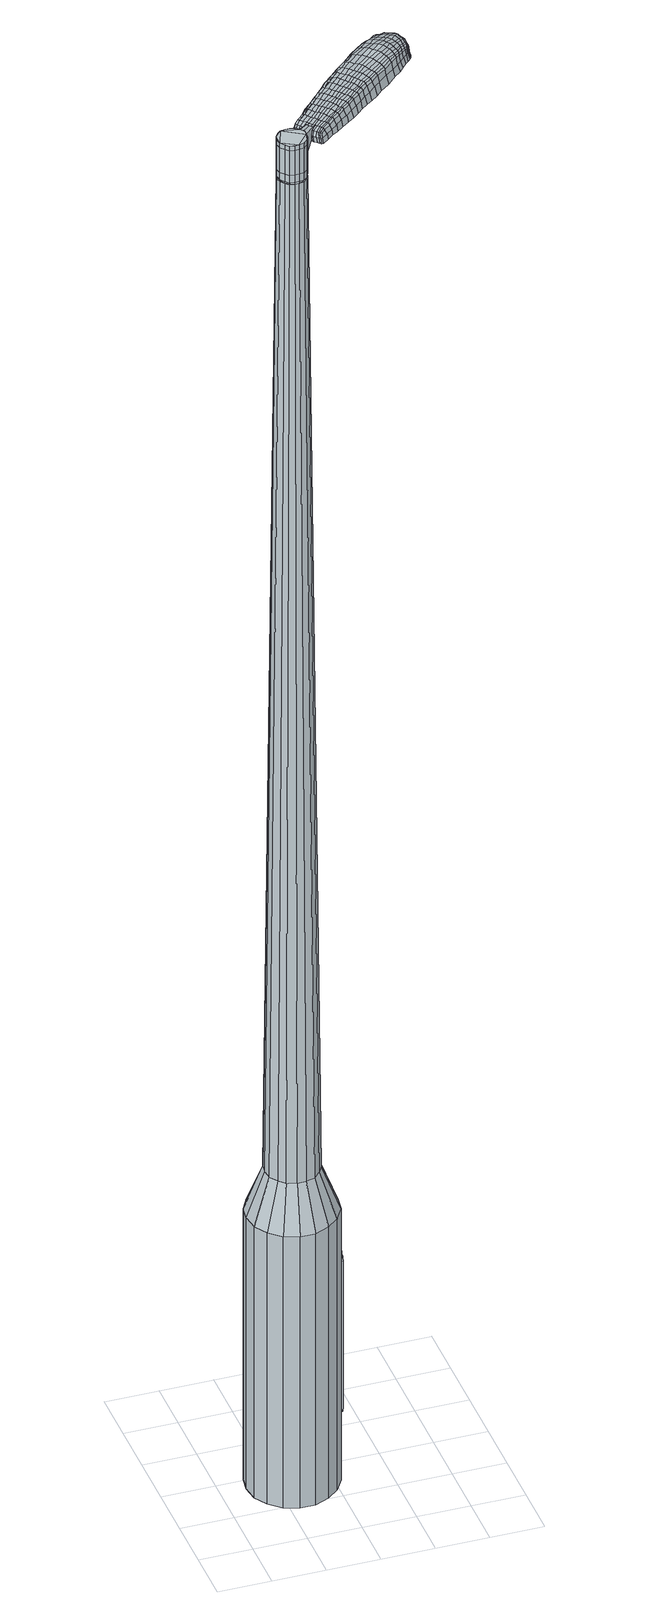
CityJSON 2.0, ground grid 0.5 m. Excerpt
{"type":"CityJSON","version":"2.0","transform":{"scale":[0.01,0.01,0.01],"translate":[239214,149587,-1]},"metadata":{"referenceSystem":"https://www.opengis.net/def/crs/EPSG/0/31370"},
"CityObjects":{
"object1":{"type":"GenericCityObject","attributes":{"cluster":972,"mean_distance_to_centroid":0.231,"new_centroid_x":239214.66,"new_centroid_y":149587.85,"mean_distance_to_camera":3.29,"H1":1.37,"H2":3.88,"Z_final":112.31,"cluster2":-1,"proj_x":239215.18,"proj_y":149588.46,"id_line":91493,"bearing_l":130.22,"distance":0.804,"orientation":"right","G_obj":40.22},"geometry":[{"type":"MultiSurface","lod":"2","boundaries":[[[0,1,2,3]],[[1,4,5,2]],[[4,6,7,5]],[[6,8,9,7]],[[8,10,11,9]],[[10,12,13,11]],[[12,14,15,13]],[[14,16,17,15]],[[16,18,19,17]],[[18,20,21,19]],[[20,22,23,21]],[[22,24,25,23]],[[24,26,27,25]],[[26,28,29,27]],[[28,30,31,29]],[[30,32,33,31]],[[32,34,35,33]],[[34,0,3,35]],[[36,37,38,39]],[[38,40,41,42]],[[41,43,42]],[[42,44,45,46]],[[45,47,46]],[[46,48,49,50]],[[49,51,50]],[[42,46,50,38]],[[50,52,39,38]],[[53,36,39]],[[2,5,7,35]],[[7,9,11,15]],[[11,13,15]],[[15,17,19,23]],[[19,21,23]],[[23,25,27,31]],[[27,29,31]],[[15,23,31,7]],[[31,33,35,7]],[[3,2,35]],[[1,0,54,55]],[[0,34,56,54]],[[34,32,57,56]],[[32,30,58,57]],[[30,28,59,58]],[[28,26,60,59]],[[26,24,61,60]],[[24,22,62,61]],[[22,20,63,62]],[[20,18,64,63]],[[18,16,65,64]],[[16,14,66,65]],[[14,12,67,66]],[[12,10,68,67]],[[10,8,69,68]],[[8,6,70,69]],[[6,4,71,70]],[[4,1,55,71]],[[55,54,72,73]],[[54,56,74,72]],[[56,57,75,74]],[[57,58,76,75]],[[58,59,77,76]],[[59,60,78,77]],[[60,61,79,78]],[[61,62,80,79]],[[62,63,81,80]],[[63,64,82,81]],[[64,65,83,82]],[[65,66,84,83]],[[66,67,85,84]],[[67,68,86,85]],[[68,69,87,86]],[[69,70,88,87]],[[70,71,89,88]],[[71,55,73,89]],[[90,91,92,93]],[[94,95,91,90]],[[75,96,95,94]],[[76,97,96,75]],[[98,99,97,76]],[[100,101,99,98]],[[102,103,101,100]],[[104,105,103,102]],[[106,107,105,104]],[[108,109,107,106]],[[110,111,109,108]],[[84,112,111,110]],[[85,113,112,84]],[[114,115,113,85]],[[116,117,115,114]],[[118,119,117,116]],[[89,120,119,118]],[[93,92,120,89]],[[121,122,123,124]],[[125,121,124,126]],[[127,125,126,128]],[[129,127,128,130]],[[131,129,130,132]],[[133,131,132,134]],[[135,133,134,136]],[[137,135,136,138]],[[139,137,138,140]],[[141,139,140,142]],[[143,141,142,144]],[[145,143,144,146]],[[147,145,146,148]],[[149,147,148,150]],[[151,149,150,152]],[[153,151,152,154]],[[73,72,90,93]],[[72,74,94,90]],[[74,75,94]],[[77,98,76]],[[77,78,100,98]],[[78,79,102,100]],[[79,80,104,102]],[[80,81,106,104]],[[81,82,108,106]],[[82,83,110,108]],[[83,84,110]],[[86,114,85]],[[86,87,116,114]],[[87,88,118,116]],[[88,89,118]],[[73,93,89]],[[155,156,92,91]],[[156,120,92]],[[157,119,120]],[[157,158,117,119]],[[158,159,115,117]],[[159,113,115]],[[160,111,112]],[[160,161,109,111]],[[161,162,107,109]],[[162,163,105,107]],[[163,164,103,105]],[[164,165,101,103]],[[165,166,99,101]],[[166,97,99]],[[167,95,96]],[[167,155,91,95]],[[39,52,153,168]],[[156,155,169,154]],[[53,39,168,122]],[[155,167,123,169]],[[36,53,122,121]],[[167,96,124,123]],[[37,36,121,125]],[[96,97,126,124]],[[38,37,125,127]],[[97,166,128,126]],[[40,38,127,129]],[[166,165,130,128]],[[41,40,129,131]],[[165,164,132,130]],[[43,41,131,133]],[[164,163,134,132]],[[42,43,133,135]],[[163,162,136,134]],[[44,42,135,137]],[[162,161,138,136]],[[45,44,137,139]],[[161,160,140,138]],[[47,45,139,141]],[[160,112,142,140]],[[46,47,141,143]],[[112,113,144,142]],[[48,46,143,145]],[[113,159,146,144]],[[49,48,145,147]],[[159,158,148,146]],[[51,49,147,149]],[[158,157,150,148]],[[50,51,149,151]],[[157,120,152,150]],[[52,50,151,153]],[[120,156,154,152]],[[153,154,170,171]],[[154,169,172,170]],[[169,123,173,172]],[[123,122,174,173]],[[122,168,175,174]],[[168,153,171,175]],[[176,177,178,179]],[[180,176,179,181]],[[176,180,182,183]],[[177,176,183,184]],[[185,186,187,188]],[[189,185,188,190]],[[185,189,191,192]],[[186,185,192,193]],[[194,195,196,197]],[[198,194,197,199]],[[194,198,200,201]],[[195,194,201,202]],[[203,204,205,206]],[[207,203,206,208]],[[203,207,209,210]],[[204,203,210,211]],[[212,213,214,215]],[[216,212,215,217]],[[212,216,218,219]],[[213,212,219,220]],[[221,222,223,224]],[[225,221,224,226]],[[221,225,227,228]],[[222,221,228,229]],[[230,231,232,233]],[[222,230,233,223]],[[230,222,229,234]],[[231,230,234,235]],[[236,237,238,239]],[[231,236,239,232]],[[236,231,235,240]],[[237,236,240,241]],[[242,180,181,243]],[[237,242,243,238]],[[242,237,241,244]],[[180,242,244,182]],[[245,246,247,248]],[[249,245,248,250]],[[245,249,251,252]],[[246,245,252,253]],[[254,255,256,257]],[[246,254,257,247]],[[254,246,253,258]],[[255,254,258,259]],[[260,261,262,263]],[[255,260,263,256]],[[260,255,259,264]],[[261,260,264,265]],[[266,267,268,269]],[[261,266,269,262]],[[266,261,265,270]],[[267,266,270,271]],[[272,177,184,273]],[[267,272,273,268]],[[272,267,271,274]],[[177,272,274,178]],[[275,276,277,278]],[[279,275,278,280]],[[275,279,281,282]],[[276,275,282,283]],[[284,285,286,287]],[[276,284,287,277]],[[284,276,283,288]],[[285,284,288,289]],[[290,291,292,293]],[[285,290,293,286]],[[290,285,289,294]],[[291,290,294,295]],[[296,189,190,297]],[[291,296,297,292]],[[296,291,295,298]],[[189,296,298,191]],[[299,300,301,302]],[[303,299,302,304]],[[299,303,305,306]],[[300,299,306,307]],[[308,309,310,311]],[[300,308,311,301]],[[308,300,307,312]],[[309,308,312,313]],[[314,315,316,317]],[[309,314,317,310]],[[314,309,313,318]],[[315,314,318,319]],[[320,321,322,323]],[[315,320,323,316]],[[320,315,319,324]],[[321,320,324,325]],[[326,186,193,327]],[[321,326,327,322]],[[326,321,325,328]],[[186,326,328,187]],[[329,215,214,330]],[[331,329,330,332]],[[329,331,333,334]],[[215,329,334,217]],[[335,331,332,336]],[[337,335,336,338]],[[335,337,339,340]],[[331,335,340,333]],[[341,337,338,342]],[[343,341,342,344]],[[341,343,345,346]],[[337,341,346,339]],[[347,343,344,348]],[[349,347,348,350]],[[347,349,351,352]],[[343,347,352,345]],[[353,349,350,354]],[[204,353,354,205]],[[353,204,211,355]],[[349,353,355,351]],[[356,357,202,201]],[[358,356,201,200]],[[356,358,359,360]],[[357,356,360,361]],[[362,363,361,360]],[[364,362,360,359]],[[362,364,365,366]],[[363,362,366,367]],[[368,369,367,366]],[[370,368,366,365]],[[368,370,371,372]],[[369,368,372,373]],[[374,375,373,372]],[[376,374,372,371]],[[374,376,209,207]],[[375,374,207,208]],[[377,378,379,380]],[[279,377,380,281]],[[377,279,280,381]],[[378,377,381,382]],[[383,198,199,384]],[[378,383,384,379]],[[383,378,382,385]],[[198,383,385,200]],[[386,387,388,389]],[[225,386,389,227]],[[386,225,226,390]],[[387,386,390,391]],[[392,393,394,395]],[[387,392,395,388]],[[392,387,391,396]],[[393,392,396,397]],[[398,195,202,399]],[[393,398,399,394]],[[398,393,397,400]],[[195,398,400,196]],[[401,402,403,404]],[[183,401,404,184]],[[401,183,182,405]],[[402,401,405,406]],[[407,408,409,410]],[[402,407,410,403]],[[407,402,406,411]],[[408,407,411,412]],[[413,206,205,414]],[[408,413,414,409]],[[413,408,412,415]],[[206,413,415,208]],[[416,417,418,419]],[[188,416,419,190]],[[416,188,187,420]],[[417,416,420,421]],[[422,210,209,423]],[[417,422,423,418]],[[422,417,421,424]],[[210,422,424,211]],[[425,426,427,428]],[[303,425,428,305]],[[425,303,304,429]],[[426,425,429,430]],[[431,216,217,432]],[[426,431,432,427]],[[431,426,430,433]],[[216,431,433,218]],[[434,435,436,437]],[[249,434,437,251]],[[434,249,250,438]],[[435,434,438,439]],[[440,441,442,443]],[[435,440,443,436]],[[440,435,439,444]],[[441,440,444,445]],[[446,213,220,447]],[[441,446,447,442]],[[446,441,445,448]],[[213,446,448,214]],[[449,450,439,438]],[[248,449,438,250]],[[449,248,247,451]],[[450,449,451,452]],[[453,454,445,444]],[[450,453,444,439]],[[453,450,452,455]],[[454,453,455,456]],[[457,330,214,448]],[[454,457,448,445]],[[457,454,456,458]],[[330,457,458,332]],[[459,460,461,462]],[[306,459,462,307]],[[459,306,305,428]],[[460,459,428,427]],[[463,334,333,464]],[[460,463,464,461]],[[463,460,427,432]],[[334,463,432,217]],[[465,466,452,451]],[[257,465,451,247]],[[465,257,256,467]],[[466,465,467,468]],[[469,470,456,455]],[[466,469,455,452]],[[469,466,468,471]],[[470,469,471,472]],[[473,336,332,458]],[[470,473,458,456]],[[473,470,472,474]],[[336,473,474,338]],[[475,476,477,478]],[[312,475,478,313]],[[475,312,307,462]],[[476,475,462,461]],[[479,340,339,480]],[[476,479,480,477]],[[479,476,461,464]],[[340,479,464,333]],[[481,482,468,467]],[[263,481,467,256]],[[481,263,262,483]],[[482,481,483,484]],[[485,486,472,471]],[[482,485,471,468]],[[485,482,484,487]],[[486,485,487,488]],[[489,342,338,474]],[[486,489,474,472]],[[489,486,488,490]],[[342,489,490,344]],[[491,492,493,494]],[[318,491,494,319]],[[491,318,313,478]],[[492,491,478,477]],[[495,346,345,496]],[[492,495,496,493]],[[495,492,477,480]],[[346,495,480,339]],[[497,498,484,483]],[[269,497,483,262]],[[497,269,268,499]],[[498,497,499,500]],[[501,502,488,487]],[[498,501,487,484]],[[501,498,500,503]],[[502,501,503,504]],[[505,348,344,490]],[[502,505,490,488]],[[505,502,504,506]],[[348,505,506,350]],[[507,508,509,510]],[[324,507,510,325]],[[507,324,319,494]],[[508,507,494,493]],[[511,352,351,512]],[[508,511,512,509]],[[511,508,493,496]],[[352,511,496,345]],[[513,514,500,499]],[[273,513,499,268]],[[513,273,184,404]],[[514,513,404,403]],[[515,516,504,503]],[[514,515,503,500]],[[515,514,403,410]],[[516,515,410,409]],[[517,354,350,506]],[[516,517,506,504]],[[517,516,409,414]],[[354,517,414,205]],[[518,519,421,420]],[[328,518,420,187]],[[518,328,325,510]],[[519,518,510,509]],[[520,355,211,424]],[[519,520,424,421]],[[520,519,509,512]],[[355,520,512,351]],[[521,522,382,381]],[[278,521,381,280]],[[521,278,277,523]],[[522,521,523,524]],[[525,358,200,385]],[[522,525,385,382]],[[525,522,524,526]],[[358,525,526,359]],[[527,528,529,530]],[[228,527,530,229]],[[527,228,227,389]],[[528,527,389,388]],[[531,532,533,534]],[[528,531,534,529]],[[531,528,388,395]],[[532,531,395,394]],[[535,357,361,536]],[[532,535,536,533]],[[535,532,394,399]],[[357,535,399,202]],[[537,538,524,523]],[[287,537,523,277]],[[537,287,286,539]],[[538,537,539,540]],[[541,364,359,526]],[[538,541,526,524]],[[541,538,540,542]],[[364,541,542,365]],[[543,544,545,546]],[[234,543,546,235]],[[543,234,229,530]],[[544,543,530,529]],[[547,548,549,550]],[[544,547,550,545]],[[547,544,529,534]],[[548,547,534,533]],[[551,363,367,552]],[[548,551,552,549]],[[551,548,533,536]],[[363,551,536,361]],[[553,554,540,539]],[[293,553,539,286]],[[553,293,292,555]],[[554,553,555,556]],[[557,370,365,542]],[[554,557,542,540]],[[557,554,556,558]],[[370,557,558,371]],[[559,560,561,562]],[[240,559,562,241]],[[559,240,235,546]],[[560,559,546,545]],[[563,564,565,566]],[[560,563,566,561]],[[563,560,545,550]],[[564,563,550,549]],[[567,369,373,568]],[[564,567,568,565]],[[567,564,549,552]],[[369,567,552,367]],[[569,570,556,555]],[[297,569,555,292]],[[569,297,190,419]],[[570,569,419,418]],[[571,376,371,558]],[[570,571,558,556]],[[571,570,418,423]],[[376,571,423,209]],[[572,573,406,405]],[[244,572,405,182]],[[572,244,241,562]],[[573,572,562,561]],[[574,575,412,411]],[[573,574,411,406]],[[574,573,561,566]],[[575,574,566,565]],[[576,375,208,415]],[[575,576,415,412]],[[576,575,565,568]],[[375,576,568,373]],[[577,578,579,580]],[[580,579,581,582]],[[583,581,579,584]],[[584,579,578,585]],[[586,587,588,589]],[[589,588,590,591]],[[592,590,588,593]],[[593,588,587,594]],[[595,596,597,598]],[[598,597,599,600]],[[601,599,597,602]],[[602,597,596,603]],[[604,605,606,607]],[[607,606,608,609]],[[610,608,606,611]],[[611,606,605,612]],[[613,614,615,616]],[[616,615,617,618]],[[619,617,615,620]],[[620,615,614,621]],[[622,623,624,625]],[[625,624,626,627]],[[628,626,624,629]],[[629,624,623,630]],[[631,632,633,634]],[[634,633,623,622]],[[630,623,633,635]],[[635,633,632,636]],[[637,638,639,640]],[[640,639,632,631]],[[636,632,639,641]],[[641,639,638,642]],[[582,581,643,644]],[[644,643,638,637]],[[642,638,643,645]],[[645,643,581,583]],[[646,647,648,649]],[[649,648,650,651]],[[652,650,648,653]],[[653,648,647,654]],[[655,656,657,658]],[[658,657,647,646]],[[654,647,657,659]],[[659,657,656,660]],[[661,662,663,664]],[[664,663,656,655]],[[660,656,663,665]],[[665,663,662,666]],[[667,668,669,670]],[[670,669,662,661]],[[666,662,669,671]],[[671,669,668,672]],[[585,578,673,674]],[[674,673,668,667]],[[672,668,673,675]],[[675,673,578,577]],[[676,677,678,679]],[[679,678,680,681]],[[682,680,678,683]],[[683,678,677,684]],[[685,686,687,688]],[[688,687,677,676]],[[684,677,687,689]],[[689,687,686,690]],[[691,692,693,694]],[[694,693,686,685]],[[690,686,693,695]],[[695,693,692,696]],[[591,590,697,698]],[[698,697,692,691]],[[696,692,697,699]],[[699,697,590,592]],[[700,701,702,703]],[[703,702,704,705]],[[706,704,702,707]],[[707,702,701,708]],[[709,710,711,712]],[[712,711,701,700]],[[708,701,711,713]],[[713,711,710,714]],[[715,716,717,718]],[[718,717,710,709]],[[714,710,717,719]],[[719,717,716,720]],[[721,722,723,724]],[[724,723,716,715]],[[720,716,723,725]],[[725,723,722,726]],[[594,587,727,728]],[[728,727,722,721]],[[726,722,727,729]],[[729,727,587,586]],[[613,616,730,731]],[[731,730,732,733]],[[734,732,730,735]],[[735,730,616,618]],[[733,732,736,737]],[[737,736,738,739]],[[740,738,736,741]],[[741,736,732,734]],[[739,738,742,743]],[[743,742,744,745]],[[746,744,742,747]],[[747,742,738,740]],[[745,744,748,749]],[[749,748,750,751]],[[752,750,748,753]],[[753,748,744,746]],[[751,750,754,755]],[[755,754,605,604]],[[612,605,754,756]],[[756,754,750,752]],[[603,757,758,602]],[[602,758,759,601]],[[760,759,758,761]],[[761,758,757,762]],[[762,763,764,761]],[[761,764,765,760]],[[766,765,764,767]],[[767,764,763,768]],[[768,769,770,767]],[[767,770,771,766]],[[772,771,770,773]],[[773,770,769,774]],[[774,775,776,773]],[[773,776,777,772]],[[610,777,776,608]],[[608,776,775,609]],[[778,779,780,781]],[[781,780,680,682]],[[681,680,780,782]],[[782,780,779,783]],[[600,599,784,785]],[[785,784,779,778]],[[783,779,784,786]],[[786,784,599,601]],[[787,788,789,790]],[[790,789,626,628]],[[627,626,789,791]],[[791,789,788,792]],[[793,794,795,796]],[[796,795,788,787]],[[792,788,795,797]],[[797,795,794,798]],[[603,596,799,800]],[[800,799,794,793]],[[798,794,799,801]],[[801,799,596,595]],[[802,803,804,805]],[[805,804,584,585]],[[583,584,804,806]],[[806,804,803,807]],[[808,809,810,811]],[[811,810,803,802]],[[807,803,810,812]],[[812,810,809,813]],[[604,607,814,815]],[[815,814,809,808]],[[813,809,814,816]],[[816,814,607,609]],[[817,818,819,820]],[[820,819,589,591]],[[586,589,819,821]],[[821,819,818,822]],[[610,611,823,824]],[[824,823,818,817]],[[822,818,823,825]],[[825,823,611,612]],[[826,827,828,829]],[[829,828,704,706]],[[705,704,828,830]],[[830,828,827,831]],[[618,617,832,833]],[[833,832,827,826]],[[831,827,832,834]],[[834,832,617,619]],[[835,836,650,837]],[[837,650,652]],[[651,650,838]],[[838,650,836,839]],[[840,841,842,843]],[[843,842,836,835]],[[839,836,842,844]],[[844,842,841,845]],[[621,614,846,847]],[[847,846,841,840]],[[845,841,846,848]],[[848,846,614,613]],[[839,849,850,838]],[[838,850,649,651]],[[646,649,850,851]],[[851,850,849,852]],[[845,853,854,844]],[[844,854,849,839]],[[852,849,854,855]],[[855,854,853,856]],[[613,731,171,848]],[[848,171,853,845]],[[856,853,171,857]],[[857,171,731,733]],[[858,859,860,861]],[[861,860,707,708]],[[706,707,860,829]],[[829,860,859,826]],[[734,735,862,863]],[[863,862,859,858]],[[826,859,862,833]],[[833,862,735,618]],[[852,864,865,851]],[[851,865,658,646]],[[655,658,865,866]],[[866,865,864,867]],[[856,868,869,855]],[[855,869,864,852]],[[867,864,869,870]],[[870,869,868,871]],[[733,737,872,857]],[[857,872,868,856]],[[871,868,872,873]],[[873,872,737,739]],[[874,875,876,877]],[[877,876,713,714]],[[708,713,876,861]],[[861,876,875,858]],[[740,741,878,879]],[[879,878,875,874]],[[858,875,878,863]],[[863,878,741,734]],[[867,880,881,866]],[[866,881,664,655]],[[661,664,881,882]],[[882,881,880,883]],[[871,884,885,870]],[[870,885,880,867]],[[883,880,885,886]],[[886,885,884,887]],[[739,743,888,873]],[[873,888,884,871]],[[887,884,888,889]],[[889,888,743,745]],[[890,891,892,893]],[[893,892,719,720]],[[714,719,892,877]],[[877,892,891,874]],[[746,747,894,895]],[[895,894,891,890]],[[874,891,894,879]],[[879,894,747,740]],[[883,896,897,882]],[[882,897,670,661]],[[667,670,897,898]],[[898,897,896,899]],[[887,900,901,886]],[[886,901,896,883]],[[899,896,901,902]],[[902,901,900,903]],[[745,749,904,889]],[[889,904,900,887]],[[903,900,904,905]],[[905,904,749,751]],[[906,907,908,909]],[[909,908,725,726]],[[720,725,908,893]],[[893,908,907,890]],[[752,753,910,911]],[[911,910,907,906]],[[890,907,910,895]],[[895,910,753,746]],[[899,912,913,898]],[[898,913,674,667]],[[585,674,913,805]],[[805,913,912,802]],[[903,914,915,902]],[[902,915,912,899]],[[802,912,915,811]],[[811,915,914,808]],[[751,755,916,905]],[[905,916,914,903]],[[808,914,916,815]],[[815,916,755,604]],[[822,917,918,821]],[[821,918,729,586]],[[726,729,918,909]],[[909,918,917,906]],[[612,756,919,825]],[[825,919,917,822]],[[906,917,919,911]],[[911,919,756,752]],[[783,920,921,782]],[[782,921,679,681]],[[676,679,921,922]],[[922,921,920,923]],[[601,759,924,786]],[[786,924,920,783]],[[923,920,924,925]],[[925,924,759,760]],[[926,927,928,929]],[[929,928,629,630]],[[628,629,928,790]],[[790,928,927,787]],[[930,931,932,933]],[[933,932,927,926]],[[787,927,932,796]],[[796,932,931,793]],[[762,757,934,935]],[[935,934,931,930]],[[793,931,934,800]],[[800,934,757,603]],[[923,936,937,922]],[[922,937,688,676]],[[685,688,937,938]],[[938,937,936,939]],[[760,765,940,925]],[[925,940,936,923]],[[939,936,940,941]],[[941,940,765,766]],[[942,943,944,945]],[[945,944,635,636]],[[630,635,944,929]],[[929,944,943,926]],[[946,947,948,949]],[[949,948,943,942]],[[926,943,948,933]],[[933,948,947,930]],[[768,763,950,951]],[[951,950,947,946]],[[930,947,950,935]],[[935,950,763,762]],[[939,952,953,938]],[[938,953,694,685]],[[691,694,953,954]],[[954,953,952,955]],[[766,771,956,941]],[[941,956,952,939]],[[955,952,956,957]],[[957,956,771,772]],[[958,959,960,961]],[[961,960,641,642]],[[636,641,960,945]],[[945,960,959,942]],[[962,963,964,965]],[[965,964,959,958]],[[942,959,964,949]],[[949,964,963,946]],[[774,769,966,967]],[[967,966,963,962]],[[946,963,966,951]],[[951,966,769,768]],[[955,968,969,954]],[[954,969,698,691]],[[591,698,969,820]],[[820,969,968,817]],[[772,777,970,957]],[[957,970,968,955]],[[817,968,970,824]],[[824,970,777,610]],[[807,971,972,806]],[[806,972,645,583]],[[642,645,972,961]],[[961,972,971,958]],[[813,973,974,812]],[[812,974,971,807]],[[958,971,974,965]],[[965,974,973,962]],[[609,775,975,816]],[[816,975,973,813]],[[962,973,975,967]],[[967,975,775,774]],[[577,580,179,178]],[[580,582,181,179]],[[592,593,192,191]],[[593,594,193,192]],[[595,598,197,196]],[[598,600,199,197]],[[619,620,219,218]],[[620,621,220,219]],[[622,625,224,223]],[[625,627,226,224]],[[631,634,233,232]],[[634,622,223,233]],[[637,640,239,238]],[[640,631,232,239]],[[582,644,243,181]],[[644,637,238,243]],[[652,653,252,251]],[[653,654,253,252]],[[654,659,258,253]],[[659,660,259,258]],[[660,665,264,259]],[[665,666,265,264]],[[666,671,270,265]],[[671,672,271,270]],[[672,675,274,271]],[[675,577,178,274]],[[682,683,282,281]],[[683,684,283,282]],[[684,689,288,283]],[[689,690,289,288]],[[690,695,294,289]],[[695,696,295,294]],[[696,699,298,295]],[[699,592,191,298]],[[700,703,302,301]],[[703,705,304,302]],[[709,712,311,310]],[[712,700,301,311]],[[715,718,317,316]],[[718,709,310,317]],[[721,724,323,322]],[[724,715,316,323]],[[594,728,327,193]],[[728,721,322,327]],[[778,781,380,379]],[[781,682,281,380]],[[600,785,384,199]],[[785,778,379,384]],[[627,791,390,226]],[[791,792,391,390]],[[792,797,396,391]],[[797,798,397,396]],[[798,801,400,397]],[[801,595,196,400]],[[705,830,429,304]],[[830,831,430,429]],[[831,834,433,430]],[[834,619,218,433]],[[835,837,437,436]],[[837,652,251,437]],[[840,843,443,442]],[[843,835,436,443]],[[621,847,447,220]],[[847,840,442,447]],[[976,977,978,979]],[[980,981,979,978]],[[982,983,984,985]],[[986,987,988,989]],[[977,990,991,978]],[[992,980,978,991]],[[993,982,985,994]],[[995,996,987,986]],[[990,997,998,991]],[[998,999,992,991]],[[1000,993,994,1001]],[[1002,996,995,1003]],[[997,1004,1005,998]],[[1005,1006,999,998]],[[1007,1000,1001,1008]],[[1009,1002,1003,1010]],[[1011,1012,1013,1014]],[[1015,1016,1012,1011]],[[1015,1017,1018,1016]],[[1017,1019,1020,1018]],[[1021,1022,1023,1024]],[[1025,1026,1022,1021]],[[1027,1028,1026,1025]],[[1029,1030,1028,1027]],[[1024,1013,1012,1021]],[[1021,1012,1016,1025]],[[1016,1018,1027,1025]],[[1018,1020,1029,1027]],[[985,984,981,980]],[[994,985,980,992]],[[999,1001,994,992]],[[1006,1008,1001,999]],[[986,989,983,982]],[[995,986,982,993]],[[1003,995,993,1000]],[[1010,1003,1000,1007]],[[987,1011,1014,988]],[[996,1015,1011,987]],[[1017,1015,996,1002]],[[1019,1017,1002,1009]],[[1031,1032,1033,1034]],[[1033,1035,1036,1037]],[[1033,1037,1038,1039]],[[1033,1039,1034]],[[1040,1031,1034,1041]],[[1042,1041,1034,1043]],[[1044,1043,1034]],[[1045,1033,1032,1046]],[[1047,1045,1046,1048]],[[1049,1047,1048,1050]],[[1051,1049,1050,1052]],[[1053,1051,1052,1054]],[[1054,1055,1056,1057]],[[1054,1057,1058,1059]],[[1054,1059,1060,1061]],[[1060,1062,1063,1064]],[[1060,1064,1065,1066]],[[1060,1066,1061]],[[1054,1061,1053]],[[1067,1068,1032,1031]],[[1069,1070,1035,1033]],[[1071,1072,1044,1034]],[[1068,1073,1046,1032]],[[1074,1069,1033,1045]],[[1073,1075,1048,1046]],[[1076,1074,1045,1047]],[[1075,1077,1050,1048]],[[1078,1076,1047,1049]],[[1077,1079,1052,1050]],[[1080,1078,1049,1051]],[[1079,1081,1054,1052]],[[1082,1080,1051,1053]],[[1081,1083,1055,1054]],[[1084,1085,1062,1060]],[[1086,1082,1053,1061]],[[1056,1055,1083,1087]],[[1057,1056,1087,1088]],[[1058,1057,1088,1089]],[[1059,1058,1089,1090]],[[1060,1059,1090,1084]],[[1091,1067,1031,1040]],[[1092,1091,1040,1041]],[[1093,1092,1041,1042]],[[1094,1093,1042,1043]],[[1072,1094,1043,1044]],[[1036,1035,1070,1095]],[[1063,1062,1085,1096]],[[1037,1036,1095,1097]],[[1038,1037,1097,1098]],[[1039,1038,1098,1099]],[[1034,1039,1099,1071]],[[1064,1063,1096,1100]],[[1065,1064,1100,1101]],[[1066,1065,1101,1102]],[[1061,1066,1102,1086]]]}]}
},
"vertices":[
[98,114,384],[106,102,384],[106,102,96],[98,114,96],[108,87,384],[108,87,96],[106,73,384],[106,73,96],[98,60,384],[98,60,96],[87,51,384],[87,51,96],[73,45,384],[73,45,96],[59,45,384],[59,45,96],[45,50,384],[45,50,96],[34,60,384],[34,60,96],[26,72,384],[26,72,96],[24,87,384],[24,87,96],[26,101,384],[26,101,96],[33,114,384],[33,114,96],[45,124,384],[45,124,96],[58,129,384],[58,129,96],[73,129,384],[73,129,96],[87,124,384],[87,124,96],[68,100,1524],[64,100,1524],[59,99,1524],[76,96,1524],[56,96,1524],[53,92,1524],[53,82,1524],[52,87,1524],[56,78,1524],[59,75,1524],[68,74,1524],[64,74,1524],[73,75,1524],[76,78,1524],[79,87,1524],[79,83,1524],[79,92,1524],[73,99,1524],[85,103,429],[90,96,429],[78,109,429],[70,112,429],[61,112,429],[53,109,429],[47,103,429],[42,96,429],[41,87,429],[42,78,429],[47,71,429],[53,65,429],[62,62,429],[70,62,429],[79,65,429],[85,71,429],[90,79,429],[91,87,429],[76,96,1483],[79,92,1483],[73,99,1483],[68,100,1483],[64,100,1483],[59,99,1483],[56,96,1483],[53,92,1483],[52,87,1483],[53,82,1483],[56,78,1483],[59,75,1483],[64,74,1483],[68,74,1483],[73,75,1483],[76,78,1483],[79,83,1483],[79,87,1483],[76,95,1483],[76,95,1485],[78,92,1485],[78,92,1483],[72,98,1483],[72,98,1485],[68,100,1485],[64,100,1485],[59,98,1483],[59,98,1485],[56,95,1483],[56,95,1485],[54,91,1483],[54,91,1485],[53,87,1483],[53,87,1485],[54,83,1483],[54,83,1485],[56,79,1483],[56,79,1485],[60,76,1483],[60,76,1485],[64,74,1485],[68,74,1485],[72,76,1483],[72,76,1485],[76,79,1483],[76,79,1485],[78,83,1483],[78,83,1485],[79,87,1485],[68,100,1519],[73,99,1519],[73,99,1493],[68,100,1493],[64,100,1519],[64,100,1493],[59,99,1519],[59,99,1493],[56,96,1519],[56,96,1493],[53,92,1519],[53,92,1493],[52,87,1519],[52,87,1493],[53,82,1519],[53,82,1493],[56,78,1519],[56,78,1493],[59,75,1519],[59,75,1493],[64,74,1519],[64,74,1493],[68,74,1519],[68,74,1493],[73,75,1519],[73,75,1493],[76,78,1519],[76,78,1493],[79,83,1519],[79,83,1493],[79,87,1519],[79,87,1493],[79,92,1519],[79,92,1493],[76,96,1485],[79,92,1485],[79,83,1485],[76,78,1485],[73,75,1485],[59,75,1485],[56,78,1485],[53,82,1485],[52,87,1485],[53,92,1485],[56,96,1485],[59,99,1485],[73,99,1485],[76,96,1519],[76,96,1493],[93,105,1513],[93,105,1518],[90,108,1513],[88,110,1513],[88,110,1518],[90,108,1518],[160,141,1519],[154,136,1518],[156,136,1509],[162,140,1510],[166,146,1519],[168,146,1510],[165,147,1526],[158,141,1525],[152,137,1525],[135,170,1519],[130,166,1518],[130,164,1525],[135,169,1525],[141,176,1519],[142,174,1526],[141,178,1510],[135,172,1510],[130,168,1509],[202,204,1519],[205,201,1519],[205,202,1513],[203,205,1513],[199,207,1519],[200,207,1513],[198,206,1524],[201,203,1524],[203,200,1524],[146,156,1530],[140,152,1529],[142,149,1529],[148,154,1530],[153,162,1531],[155,160,1531],[150,165,1530],[143,159,1530],[138,154,1529],[84,104,1512],[86,102,1512],[87,103,1517],[85,105,1517],[82,106,1512],[83,107,1517],[83,107,1506],[85,105,1506],[87,103,1506],[204,180,1519],[202,178,1519],[203,177,1512],[206,180,1512],[205,182,1518],[207,182,1512],[204,182,1522],[203,181,1523],[201,178,1524],[198,174,1519],[194,170,1519],[196,170,1512],[200,174,1512],[197,175,1524],[193,171,1525],[190,166,1519],[184,161,1519],[186,161,1511],[192,166,1511],[189,167,1526],[183,162,1526],[175,154,1519],[177,153,1510],[174,154,1526],[101,96,1513],[107,101,1513],[105,101,1518],[99,97,1517],[96,93,1512],[96,94,1516],[97,93,1506],[102,96,1507],[108,101,1507],[113,105,1514],[119,110,1515],[117,110,1520],[111,106,1519],[114,105,1507],[120,110,1507],[125,114,1515],[131,119,1516],[129,119,1522],[123,115,1521],[127,114,1508],[133,118,1508],[137,123,1517],[143,128,1517],[141,128,1524],[135,124,1523],[139,123,1508],[144,127,1509],[148,132,1518],[147,133,1524],[150,132,1509],[182,208,1519],[179,206,1519],[179,205,1524],[182,207,1523],[184,209,1518],[184,208,1522],[184,210,1512],[181,209,1512],[179,208,1512],[175,203,1519],[170,200,1519],[171,199,1525],[175,202,1524],[175,205,1512],[170,202,1512],[165,196,1519],[159,191,1519],[159,190,1526],[166,195,1526],[165,198,1511],[159,193,1511],[150,184,1519],[151,182,1526],[150,186,1510],[81,120,1513],[87,125,1513],[87,126,1507],[81,121,1507],[77,115,1512],[77,117,1506],[79,116,1516],[81,118,1517],[87,123,1518],[92,130,1514],[98,135,1515],[98,137,1507],[92,132,1507],[92,129,1519],[98,134,1520],[103,140,1515],[108,145,1516],[108,147,1508],[103,142,1508],[103,139,1521],[109,144,1522],[114,151,1517],[119,156,1517],[119,158,1509],[114,152,1508],[114,149,1523],[119,154,1524],[124,161,1518],[124,163,1509],[125,159,1524],[89,108,1519],[91,106,1519],[95,113,1520],[97,111,1520],[93,115,1520],[88,111,1519],[101,118,1522],[102,116,1522],[106,123,1523],[108,121,1523],[104,125,1523],[99,120,1521],[112,128,1524],[114,126,1524],[118,132,1525],[120,130,1525],[116,135,1525],[110,130,1524],[123,137,1526],[125,135,1526],[129,142,1527],[131,140,1527],[127,145,1527],[121,140,1526],[135,147,1528],[137,144,1528],[132,150,1528],[199,201,1527],[201,199,1527],[196,204,1526],[192,201,1527],[195,198,1528],[198,196,1528],[190,194,1529],[193,191,1529],[187,197,1528],[182,192,1530],[185,190,1530],[187,187,1530],[179,185,1531],[182,182,1531],[176,188,1530],[169,182,1531],[172,179,1531],[175,176,1531],[163,171,1531],[165,168,1531],[160,174,1531],[186,210,1518],[189,209,1519],[189,211,1513],[186,211,1513],[186,208,1523],[188,208,1523],[194,208,1519],[194,209,1513],[193,207,1524],[206,184,1518],[207,187,1518],[206,186,1523],[205,184,1523],[208,184,1513],[208,187,1513],[208,191,1519],[207,194,1519],[206,194,1524],[206,190,1523],[209,191,1513],[208,195,1513],[206,198,1519],[205,197,1524],[207,199,1513],[157,142,1528],[156,144,1528],[150,140,1528],[151,138,1527],[164,148,1528],[163,149,1529],[154,146,1529],[152,149,1530],[146,144,1529],[148,142,1528],[161,152,1529],[159,154,1530],[150,151,1530],[144,147,1529],[157,157,1531],[136,167,1528],[138,165,1529],[144,171,1529],[143,173,1528],[131,162,1527],[132,161,1528],[140,163,1529],[147,169,1530],[135,158,1528],[77,113,1512],[78,112,1512],[79,112,1517],[78,114,1517],[77,115,1506],[78,113,1506],[80,109,1512],[81,110,1517],[80,110,1506],[94,93,1512],[93,94,1512],[94,94,1506],[95,93,1506],[94,94,1517],[93,95,1517],[91,96,1512],[89,98,1512],[90,98,1506],[92,96,1506],[92,97,1517],[90,99,1517],[88,100,1512],[89,100,1506],[89,101,1517],[98,98,1519],[97,99,1519],[104,102,1520],[103,103,1520],[96,101,1519],[94,102,1519],[102,105,1520],[100,107,1520],[93,104,1519],[98,109,1520],[82,117,1519],[83,116,1519],[89,121,1520],[88,122,1520],[85,113,1519],[91,118,1520],[110,107,1521],[109,108,1521],[116,111,1522],[115,113,1522],[108,110,1521],[106,112,1521],[114,114,1522],[112,117,1523],[104,114,1522],[110,119,1523],[93,127,1521],[94,126,1521],[100,131,1522],[98,132,1522],[96,123,1521],[102,128,1522],[122,116,1523],[121,117,1523],[128,120,1524],[127,122,1524],[119,119,1523],[118,121,1524],[125,124,1525],[123,126,1525],[116,123,1524],[121,128,1525],[104,137,1523],[105,136,1523],[111,141,1524],[109,143,1524],[108,133,1524],[113,138,1525],[134,125,1525],[133,126,1525],[140,129,1526],[138,131,1526],[131,128,1526],[129,130,1526],[137,133,1527],[135,135,1527],[127,133,1526],[133,137,1527],[115,148,1525],[116,146,1525],[122,151,1526],[120,153,1526],[119,143,1526],[124,148,1527],[145,134,1527],[144,135,1527],[143,137,1527],[141,140,1528],[139,142,1528],[125,157,1527],[127,156,1527],[130,153,1528],[184,207,1525],[187,206,1525],[181,205,1526],[183,204,1526],[191,206,1526],[188,203,1527],[203,182,1525],[204,185,1525],[201,182,1526],[201,180,1525],[204,188,1525],[204,192,1526],[201,189,1527],[201,185,1526],[203,195,1526],[200,192,1527],[177,201,1526],[179,201,1527],[172,198,1527],[174,197,1528],[183,199,1528],[178,195,1529],[197,176,1526],[197,179,1527],[193,174,1528],[193,172,1527],[197,182,1527],[196,185,1528],[191,180,1529],[192,177,1528],[195,188,1528],[189,184,1530],[167,194,1528],[169,193,1529],[160,189,1528],[163,187,1529],[173,191,1529],[166,185,1530],[188,168,1528],[188,170,1528],[181,165,1529],[182,163,1528],[187,173,1529],[186,176,1530],[179,170,1530],[180,167,1530],[184,179,1530],[177,173,1531],[152,181,1529],[153,180,1529],[156,177,1530],[173,155,1528],[172,157,1529],[171,159,1530],[169,162,1530],[167,165,1531],[155,138,1509],[153,138,1518],[158,142,1518],[160,142,1509],[165,148,1519],[167,147,1510],[164,148,1525],[157,143,1525],[151,139,1525],[131,162,1525],[131,164,1518],[136,169,1518],[137,167,1525],[143,175,1519],[143,173,1525],[143,177,1510],[136,171,1509],[131,166,1509],[204,201,1513],[203,200,1519],[201,203,1519],[201,203,1513],[198,205,1519],[198,205,1513],[197,204,1524],[200,202,1524],[202,199,1524],[143,150,1528],[141,152,1528],[146,157,1529],[148,154,1529],[153,162,1529],[155,160,1529],[151,165,1529],[144,159,1529],[138,154,1528],[88,104,1516],[88,104,1512],[86,106,1512],[87,106,1516],[84,108,1512],[85,108,1516],[85,109,1506],[87,106,1506],[88,104,1506],[202,178,1512],[200,179,1519],[202,181,1518],[204,181,1512],[204,183,1518],[205,182,1512],[203,183,1522],[201,182,1523],[199,180,1523],[195,171,1512],[193,172,1519],[197,175,1519],[199,175,1512],[196,176,1524],[192,172,1525],[185,162,1511],[183,162,1519],[189,168,1519],[191,167,1511],[187,168,1525],[181,163,1526],[174,155,1519],[176,155,1510],[173,156,1526],[104,103,1518],[106,103,1513],[100,98,1513],[99,98,1517],[95,95,1512],[96,96,1515],[97,95,1506],[101,98,1506],[107,102,1507],[116,112,1520],[118,111,1514],[112,107,1514],[110,107,1519],[113,107,1507],[119,111,1507],[128,121,1522],[130,120,1516],[124,116,1515],[122,116,1521],[125,116,1508],[131,120,1508],[140,130,1523],[141,129,1517],[136,125,1516],[134,125,1522],[137,125,1508],[143,129,1508],[147,134,1517],[146,134,1524],[149,133,1509],[180,203,1523],[180,204,1519],[182,206,1518],[183,205,1523],[184,207,1518],[184,206,1522],[184,209,1512],[182,208,1512],[180,206,1512],[172,197,1525],[171,198,1519],[176,202,1519],[176,200,1524],[176,203,1512],[171,200,1512],[161,188,1526],[160,190,1519],[166,195,1519],[167,193,1525],[166,197,1511],[160,192,1511],[152,182,1519],[152,181,1526],[152,184,1510],[88,125,1507],[88,123,1513],[83,118,1513],[83,120,1506],[79,115,1512],[79,116,1506],[80,115,1515],[83,117,1517],[88,122,1518],[99,136,1507],[99,134,1514],[94,129,1514],[94,130,1507],[94,127,1519],[99,132,1520],[110,146,1508],[110,144,1516],[104,139,1515],[104,141,1508],[105,137,1521],[110,143,1522],[121,156,1508],[121,154,1517],[115,149,1516],[115,151,1508],[115,148,1522],[121,153,1523],[126,159,1517],[126,161,1509],[126,157,1524],[90,109,1518],[92,107,1518],[96,114,1519],[97,112,1519],[94,116,1519],[88,111,1518],[101,118,1520],[103,116,1520],[107,123,1521],[109,121,1521],[105,126,1521],[99,121,1520],[113,128,1523],[114,126,1523],[118,133,1524],[120,131,1524],[116,135,1524],[111,130,1523],[124,138,1525],[126,135,1525],[129,142,1526],[131,140,1526],[127,145,1526],[122,140,1525],[135,147,1527],[137,145,1527],[133,150,1527],[200,198,1526],[198,200,1526],[195,202,1525],[192,200,1526],[195,198,1526],[197,195,1526],[192,191,1528],[190,194,1528],[187,196,1527],[182,192,1528],[185,189,1529],[187,187,1529],[181,182,1530],[179,185,1530],[176,187,1529],[170,182,1530],[172,179,1530],[175,176,1530],[165,168,1530],[163,171,1530],[160,173,1530],[189,209,1513],[189,207,1518],[186,207,1518],[186,209,1512],[186,206,1523],[188,206,1523],[193,206,1519],[194,207,1513],[192,205,1523],[204,187,1523],[205,187,1518],[204,185,1518],[203,184,1523],[206,184,1512],[206,187,1512],[204,193,1523],[205,194,1519],[205,190,1519],[204,190,1523],[206,190,1513],[206,194,1513],[204,197,1519],[203,196,1524],[205,198,1513],[150,140,1527],[155,145,1527],[156,144,1527],[151,139,1526],[163,149,1527],[162,150,1528],[146,145,1528],[152,149,1528],[154,147,1528],[148,142,1527],[161,152,1528],[159,155,1529],[150,152,1529],[145,147,1528],[157,157,1529],[145,171,1528],[138,165,1527],[137,166,1527],[144,172,1527],[132,162,1526],[133,161,1527],[141,162,1528],[148,168,1528],[136,158,1527],[81,113,1516],[80,113,1512],[79,114,1512],[80,114,1516],[79,115,1506],[80,114,1506],[82,111,1512],[83,111,1516],[82,112,1506],[96,96,1506],[94,96,1512],[96,95,1506],[95,96,1516],[95,97,1516],[92,100,1506],[91,99,1512],[93,97,1512],[94,98,1506],[93,98,1516],[92,100,1516],[89,102,1512],[90,102,1506],[90,102,1516],[98,100,1518],[98,99,1518],[104,103,1519],[104,104,1519],[95,103,1518],[97,101,1518],[102,106,1519],[101,108,1519],[99,110,1519],[89,121,1519],[84,116,1518],[83,117,1518],[89,122,1519],[86,114,1518],[91,119,1519],[110,109,1520],[110,108,1520],[116,112,1521],[115,113,1521],[106,112,1520],[108,110,1520],[114,115,1521],[112,117,1521],[105,114,1520],[110,119,1521],[100,131,1521],[95,126,1520],[94,127,1520],[100,132,1521],[97,123,1520],[103,128,1521],[121,118,1522],[122,117,1522],[128,121,1523],[127,122,1523],[118,122,1522],[120,120,1522],[125,124,1523],[124,126,1524],[116,124,1523],[122,129,1524],[111,141,1523],[106,136,1522],[105,137,1522],[111,142,1523],[108,133,1522],[114,138,1523],[133,127,1524],[133,126,1524],[139,130,1525],[139,131,1525],[129,131,1525],[131,129,1524],[137,133,1525],[135,136,1526],[128,133,1525],[133,138,1526],[122,151,1525],[117,146,1524],[116,147,1524],[121,152,1525],[119,143,1524],[125,148,1525],[144,136,1526],[145,135,1526],[141,140,1527],[143,138,1526],[139,143,1527],[128,156,1526],[127,157,1526],[130,153,1526],[186,205,1524],[184,205,1524],[181,203,1525],[184,203,1525],[191,204,1525],[188,202,1525],[200,183,1525],[202,185,1524],[202,183,1524],[199,181,1525],[200,189,1526],[202,192,1525],[203,188,1524],[200,186,1525],[202,195,1525],[199,192,1526],[179,200,1526],[177,200,1526],[172,196,1526],[174,196,1527],[183,198,1526],[178,194,1527],[192,175,1527],[196,179,1526],[196,177,1526],[191,173,1526],[190,181,1528],[195,185,1527],[196,182,1526],[191,177,1527],[194,188,1527],[189,184,1528],[169,192,1527],[168,193,1527],[161,188,1527],[163,187,1528],[173,190,1528],[166,184,1529],[181,165,1528],[187,170,1527],[187,169,1527],[181,164,1527],[178,171,1529],[185,176,1529],[186,173,1528],[180,168,1528],[183,179,1529],[177,173,1530],[154,179,1528],[152,180,1528],[157,176,1529],[172,158,1528],[172,156,1528],[169,163,1529],[170,160,1529],[167,165,1530],[96,95,1508],[92,100,1508],[118,120,1509],[123,114,1509],[134,133,1510],[140,127,1510],[165,158,1512],[171,151,1512],[157,140,1511],[151,147,1511],[179,170,1513],[189,179,1514],[195,172,1514],[185,163,1513],[88,105,1508],[112,126,1509],[129,140,1510],[159,166,1512],[145,154,1511],[173,177,1513],[183,186,1514],[83,110,1508],[107,132,1509],[123,147,1510],[153,173,1512],[139,161,1511],[177,193,1514],[167,184,1513],[79,115,1508],[102,138,1509],[118,153,1510],[147,180,1512],[133,168,1511],[172,199,1514],[161,191,1513],[199,188,1514],[202,192,1514],[206,187,1514],[204,182,1514],[193,194,1514],[197,198,1514],[188,201,1514],[192,203,1514],[183,207,1514],[188,208,1514],[204,197,1515],[204,202,1515],[204,201,1515],[206,194,1515],[201,201,1515],[203,203,1515],[198,204,1515],[202,203,1515],[195,207,1515],[202,204,1515],[55,129,334],[59,130,334],[59,130,165],[46,126,171],[55,129,165],[52,128,165],[49,127,166],[47,126,167],[46,126,169],[52,128,334],[49,127,333],[47,126,332],[46,126,331],[46,126,328],[74,130,165],[74,130,334],[88,125,165],[88,125,334],[99,115,165],[99,115,334],[107,102,165],[107,102,334],[110,88,165],[110,88,334],[109,83,334],[109,80,334],[108,77,333],[108,75,332],[108,74,331],[108,73,328],[109,83,165],[108,73,171],[108,74,169],[108,75,167],[108,77,166],[109,80,165],[56,126,334],[60,128,334],[60,128,165],[56,126,165],[47,123,171],[47,123,328],[74,127,334],[74,127,165],[87,122,334],[87,122,165],[97,113,334],[97,113,165],[104,101,334],[104,101,165],[107,88,334],[107,88,165],[106,84,334],[105,74,328],[105,74,171],[106,84,165],[106,80,334],[105,77,333],[105,75,332],[105,74,331],[53,125,334],[50,124,333],[48,123,332],[47,123,331],[53,125,165],[105,74,169],[50,124,166],[48,123,167],[47,123,169],[105,75,167],[105,77,166],[106,80,165]
]}
